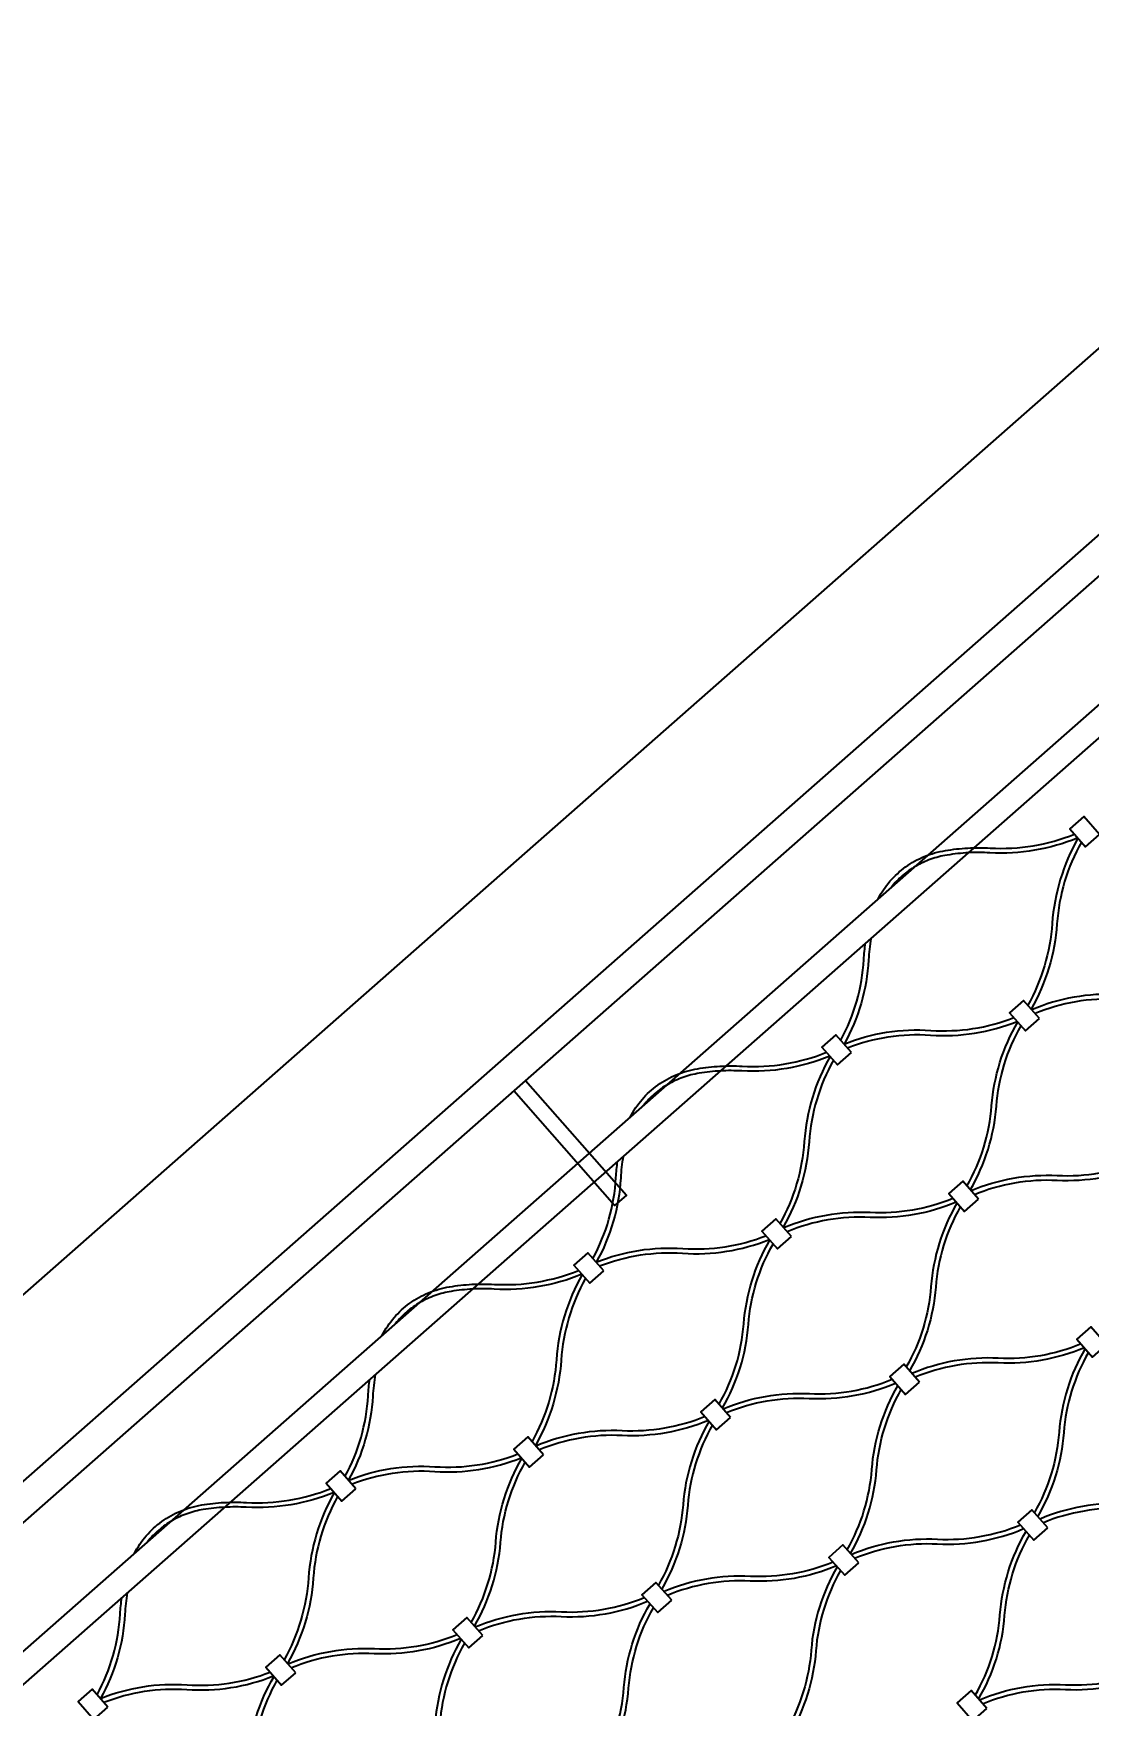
# Model space of a CAD drawing. Header units: millimetres. Extents: x 832728086 to 834530684, y 817551485 to 818349469.
# Drawn here: x 834421821 to 834422159, y 817820608 to 817821145 of the extents above; entities that cross this region are included whole.
import ezdxf

# ---------------------------------------------------------------- set-up
doc = ezdxf.new("R2010")
doc.units = ezdxf.units.MM
doc.header["$LTSCALE"] = 100
doc.layers.add('056-Railing-l', color=6, linetype='Continuous', lineweight=25)
doc.layers.add('DLN0401_', color=7, linetype='Continuous')
doc.layers.add('mesh- l', color=8, linetype='Continuous')
doc.styles.get("Standard").update_dxf_attribs({"font": 'swiss.ttf'})

msp = doc.modelspace()

# ---------------------------------------------------------------- linework, layer by layer
at = {"layer": '056-Railing-l', "elevation": 0.0052}
msp.add_lwpolyline([(834422474.0604, 817821244.6353), (834421479.4046, 817820369.2637, -0.41421356), (834421472.3479, 817820369.7138), (834421442.7229, 817820403.3757, -0.41421356), (834421443.173, 817820410.4324), (834422437.8288, 817821285.804)], format="xyb", dxfattribs=at)
msp.add_lwpolyline([(834422471.2072, 817821255.4454), (834421469.0446, 817820373.4672)], dxfattribs=at)
at = {"layer": '056-Railing-l'}
for points in [[(834421498.0529, 817820344.2848), (834422496.4648, 817821222.962)], [(834421503.3382, 817820338.2793), (834422501.7501, 817821216.9565)], [(834421978.6551, 817820808.5463), (834422011.0134, 817820771.7786), (834422007.26, 817820768.4753), (834421974.9017, 817820805.243)]]:
    msp.add_lwpolyline(points, dxfattribs=at)
at = {"layer": 'mesh- l'}
for points in [[(834422162.9071, 817820887.535), (834422157.8429, 817820893.2893), (834422153.3388, 817820889.3253), (834422158.403, 817820883.5711)], [(834422143.5949, 817820828.4701), (834422138.5307, 817820834.2243), (834422134.0266, 817820830.2604), (834422139.0908, 817820824.5061)], [(834422143.5949, 817820828.4701), (834422138.5307, 817820834.2243), (834422134.0266, 817820830.2604), (834422139.0908, 817820824.5061)], [(834422083.3344, 817820817.5051), (834422078.2703, 817820823.2594), (834422073.7662, 817820819.2954), (834422078.8303, 817820813.5412)], [(834422124.0652, 817820770.4382), (834422119.001, 817820776.1924), (834422114.4969, 817820772.2285), (834422119.561, 817820766.4742)], [(834422064.0222, 817820758.4402), (834422058.958, 817820764.1944), (834422054.4539, 817820760.2305), (834422059.5181, 817820754.4762)], [(834422064.0222, 817820758.4402), (834422058.958, 817820764.1944), (834422054.4539, 817820760.2305), (834422059.5181, 817820754.4762)], [(834422003.7617, 817820747.4752), (834421998.6976, 817820753.2295), (834421994.1935, 817820749.2655), (834421999.2576, 817820743.5113)], [(834422165.1857, 817820723.7143), (834422160.1215, 817820729.4686), (834422155.6174, 817820725.5046), (834422160.6816, 817820719.7504)], [(834422165.1857, 817820723.7143), (834422160.1215, 817820729.4686), (834422155.6174, 817820725.5046), (834422160.6816, 817820719.7504)], [(834422105.1427, 817820711.7163), (834422100.0786, 817820717.4705), (834422095.5744, 817820713.5066), (834422100.6386, 817820707.7523)], [(834422105.1427, 817820711.7163), (834422100.0786, 817820717.4705), (834422095.5744, 817820713.5066), (834422100.6386, 817820707.7523)], [(834422044.4925, 817820700.4083), (834422039.4283, 817820706.1625), (834422034.9242, 817820702.1986), (834422039.9884, 817820696.4443)], [(834421984.4495, 817820688.4103), (834421979.3854, 817820694.1645), (834421974.8812, 817820690.2006), (834421979.9454, 817820684.4463)], [(834421984.4495, 817820688.4103), (834421979.3854, 817820694.1645), (834421974.8812, 817820690.2006), (834421979.9454, 817820684.4463)], [(834421924.1891, 817820677.4453), (834421919.1249, 817820683.1995), (834421914.6208, 817820679.2356), (834421919.685, 817820673.4813)], [(834422146.2632, 817820664.9924), (834422141.1991, 817820670.7466), (834422136.695, 817820666.7827), (834422141.7591, 817820661.0285)], [(834422085.613, 817820653.6844), (834422080.5488, 817820659.4386), (834422076.0447, 817820655.4747), (834422081.1089, 817820649.7204)], [(834422025.57, 817820641.6864), (834422020.5059, 817820647.4406), (834422016.0018, 817820643.4767), (834422021.0659, 817820637.7224)], [(834422025.57, 817820641.6864), (834422020.5059, 817820647.4406), (834422016.0018, 817820643.4767), (834422021.0659, 817820637.7224)], [(834421964.9198, 817820630.3784), (834421959.8557, 817820636.1326), (834421955.3515, 817820632.1687), (834421960.4157, 817820626.4144)], [(834421904.8768, 817820618.3804), (834421899.8127, 817820624.1346), (834421895.3086, 817820620.1706), (834421900.3727, 817820614.4164)], [(834421904.8768, 817820618.3804), (834421899.8127, 817820624.1346), (834421895.3086, 817820620.1706), (834421900.3727, 817820614.4164)], [(834421844.6164, 817820607.4154), (834421839.5522, 817820613.1696), (834421835.0481, 817820609.2057), (834421840.1123, 817820603.4514)], [(834422126.7335, 817820606.9605), (834422121.6694, 817820612.7148), (834422117.1653, 817820608.7508), (834422122.2294, 817820602.9966)]]:
    msp.add_lwpolyline(points, close=True, dxfattribs=at)
for points in [[(834422091.8172, 817820866.8419, -0.05860139), (834422095.6243, 817820872.4898, -0.05917135), (834422100.6424, 817820877.094, -0.02930836), (834422103.5388, 817820878.9327, -0.02849228), (834422106.6282, 817820880.4252, -0.02885387), (834422109.973, 817820881.5911, -0.02749601), (834422113.4283, 817820882.3736, -0.0280161), (834422120.588, 817820883.1768, -0.02801983), (834422127.7925, 817820883.1744, 0.05502888), (834422141.5544, 817820883.9127, 0.05501523), (834422154.8239, 817820887.6347)], [(834422155.898, 817820886.4173, -0.05606931), (834422142.0704, 817820882.4445, -0.05608344), (834422127.7057, 817820881.6436, 0.02749376), (834422120.8047, 817820881.6531, 0.02749016), (834422113.9443, 817820880.9053, 0.04356081), (834422108.7496, 817820879.5756, 0.04700524), (834422103.8821, 817820877.3338, 0.04659424), (834422099.6603, 817820874.3283, 0.04734182), (834422096.0741, 817820870.5883)], [(834422155.9841, 817820886.3196, 0.05606721), (834422150.3036, 817820873.1011, 0.05608013), (834422147.7021, 817820858.9509, -0.05502564), (834422145.2385, 817820845.391, -0.05501314), (834422139.877, 817820832.6946)], [(834422157.0567, 817820885.1008, 0.05501314), (834422151.6952, 817820872.4045, 0.05502564), (834422149.2316, 817820858.8445, -0.05608013), (834422146.6301, 817820844.6943, -0.05606721), (834422140.9496, 817820831.4759)], [(834422079.8414, 817820821.4711, 0.05599537), (834422084.9908, 817820834.0226, 0.05505305), (834422087.2524, 817820847.4023, -0.01031828), (834422087.4571, 817820850.0179, -0.01035536), (834422087.7697, 817820852.6228)], [(834422089.5528, 817820854.1921, 0.01408953), (834422089.0615, 817820850.7483, 0.01402125), (834422088.7644, 817820847.2822, -0.05610981), (834422086.3742, 817820833.3208, -0.05708383), (834422080.9156, 817820820.2536)], [(834422195.4194, 817820840.7246, -0.05541212), (834422182.3881, 817820836.966, -0.05509445), (834422168.849, 817820836.1523, 0.0561917), (834422154.7175, 817820835.2721, 0.05650781), (834422141.1402, 817820831.2593)], [(834422196.4863, 817820839.5124, -0.05643381), (834422182.922, 817820835.5118, -0.05608633), (834422168.8061, 817820834.6355, 0.05520174), (834422155.2513, 817820833.818, 0.05548959), (834422142.2068, 817820830.0473)], [(834422080.9156, 817820820.2536, -0.05708602), (834422094.5652, 817820824.0253, -0.05611313), (834422108.716, 817820824.6403, 0.0550563), (834422122.2737, 817820825.201, 0.05599755), (834422135.3728, 817820828.7307)], [(834422081.9882, 817820819.0348, -0.05599755), (834422095.0873, 817820822.5645, -0.0550563), (834422108.645, 817820823.1252, 0.05611313), (834422122.7959, 817820823.7402, 0.05708602), (834422136.4455, 817820827.5119)], [(834422120.3508, 817820774.6587, 0.05541212), (834422125.7348, 817820787.1068, 0.05509445), (834422128.2621, 817820800.4328, -0.0561917), (834422130.9307, 817820814.3379, -0.05650781), (834422136.6361, 817820827.2953)], [(834422121.4177, 817820773.4464, 0.05643381), (834422127.1093, 817820786.3925, 0.05608633), (834422129.772, 817820800.2826, -0.05520174), (834422132.3051, 817820813.6237, -0.05548959), (834422137.7027, 817820826.0834)], [(834422012.2446, 817820796.812, -0.05860139), (834422016.0516, 817820802.4599, -0.05917135), (834422021.0697, 817820807.0641, -0.02930836), (834422023.9661, 817820808.9028, -0.02849228), (834422027.0555, 817820810.3953, -0.02885387), (834422030.4004, 817820811.5611, -0.02749601), (834422033.8556, 817820812.3437, -0.0280161), (834422041.0153, 817820813.1469, -0.02801983), (834422048.2199, 817820813.1445, 0.05502888), (834422061.9817, 817820813.8828, 0.05501523), (834422075.2512, 817820817.6048)], [(834422076.3254, 817820816.3873, -0.05606931), (834422062.4977, 817820812.4146, -0.05608344), (834422048.1331, 817820811.6137, 0.02749376), (834422041.2321, 817820811.6231, 0.02749016), (834422034.3717, 817820810.8754, 0.04356081), (834422029.1769, 817820809.5457, 0.04700524), (834422024.3094, 817820807.3039, 0.04659424), (834422020.0876, 817820804.2984, 0.04734182), (834422016.5015, 817820800.5583)], [(834422076.4114, 817820816.2897, 0.05606721), (834422070.7309, 817820803.0712, 0.05608013), (834422068.1294, 817820788.921, -0.05502564), (834422065.6658, 817820775.3611, -0.05501314), (834422060.3043, 817820762.6647)], [(834422077.4841, 817820815.0709, 0.05501314), (834422072.1225, 817820802.3745, 0.05502564), (834422069.659, 817820788.8146, -0.05608013), (834422067.0574, 817820774.6644, -0.05606721), (834422061.3769, 817820761.4459)], [(834422000.2687, 817820751.4412, 0.05599537), (834422005.4181, 817820763.9926, 0.05505305), (834422007.6797, 817820777.3724, -0.01031828), (834422007.8844, 817820779.988, -0.01035536), (834422008.197, 817820782.5929)], [(834422009.9801, 817820784.1622, 0.01408953), (834422009.4888, 817820780.7183, 0.01402125), (834422009.1918, 817820777.2523, -0.05610981), (834422006.8015, 817820763.2908, -0.05708383), (834422001.3429, 817820750.2237)], [(834422121.6485, 817820773.1842, -0.05643381), (834422135.2128, 817820777.1848, -0.05608633), (834422149.3286, 817820778.0611, 0.05520174), (834422162.8834, 817820778.8786, 0.05548959), (834422175.9279, 817820782.6493)], [(834422122.7153, 817820771.972, -0.05541212), (834422135.7466, 817820775.7306, -0.05509445), (834422149.2857, 817820776.5443, 0.0561917), (834422163.4172, 817820777.4245, 0.05650781), (834422176.9945, 817820781.4373)], [(834422115.8467, 817820770.6947, -0.05541212), (834422102.8154, 817820766.936, -0.05509445), (834422089.2763, 817820766.1224, 0.0561917), (834422075.1448, 817820765.2422, 0.05650781), (834422061.5675, 817820761.2294)], [(834422116.9136, 817820769.4825, -0.05643381), (834422103.3493, 817820765.4819, -0.05608633), (834422089.2334, 817820764.6056, 0.05520174), (834422075.6786, 817820763.7881, 0.05548959), (834422062.6341, 817820760.0174)], [(834422117.1444, 817820769.2203, 0.05643381), (834422111.4528, 817820756.2742, 0.05608633), (834422108.79, 817820742.3841, -0.05520174), (834422106.2569, 817820729.043, -0.05548959), (834422100.8594, 817820716.5833)], [(834422118.2112, 817820768.008, 0.05541212), (834422112.8273, 817820755.5599, 0.05509445), (834422110.3, 817820742.2339, -0.0561917), (834422107.6314, 817820728.3288, -0.05650781), (834422101.926, 817820715.3714)], [(834422001.3429, 817820750.2237, -0.05708602), (834422014.9925, 817820753.9954, -0.05611313), (834422029.1434, 817820754.6104, 0.0550563), (834422042.701, 817820755.1711, 0.05599755), (834422055.8002, 817820758.7008)], [(834422002.4155, 817820749.0049, -0.05599755), (834422015.5147, 817820752.5346, -0.0550563), (834422029.0723, 817820753.0953, 0.05611313), (834422043.2232, 817820753.7103, 0.05708602), (834422056.8728, 817820757.482)], [(834422040.7782, 817820704.6287, 0.05541212), (834422046.1621, 817820717.0769, 0.05509445), (834422048.6894, 817820730.4028, -0.0561917), (834422051.358, 817820744.308, -0.05650781), (834422057.0634, 817820757.2654)], [(834422041.845, 817820703.4165, 0.05643381), (834422047.5366, 817820716.3626, 0.05608633), (834422050.1994, 817820730.2527, -0.05520174), (834422052.7325, 817820743.5938, -0.05548959), (834422058.13, 817820756.0535)], [(834421932.6719, 817820726.782, -0.05860139), (834421936.4789, 817820732.43, -0.05917135), (834421941.497, 817820737.0342, -0.02930836), (834421944.3934, 817820738.8728, -0.02849228), (834421947.4828, 817820740.3654, -0.02885387), (834421950.8277, 817820741.5312, -0.02749601), (834421954.283, 817820742.3137, -0.0280161), (834421961.4426, 817820743.1169, -0.02801983), (834421968.6472, 817820743.1146, 0.05502888), (834421982.409, 817820743.8529, 0.05501523), (834421995.6785, 817820747.5749)], [(834421996.7527, 817820746.3574, -0.05606931), (834421982.925, 817820742.3847, -0.05608344), (834421968.5604, 817820741.5837, 0.02749376), (834421961.6594, 817820741.5932, 0.02749016), (834421954.799, 817820740.8455, 0.04356081), (834421949.6042, 817820739.5158, 0.04700524), (834421944.7367, 817820737.274, 0.04659424), (834421940.5149, 817820734.2685, 0.04734182), (834421936.9288, 817820730.5284)], [(834421996.8388, 817820746.2597, 0.05606721), (834421991.1582, 817820733.0413, 0.05608013), (834421988.5567, 817820718.8911, -0.05502564), (834421986.0932, 817820705.3311, -0.05501314), (834421980.7316, 817820692.6348)], [(834421997.9114, 817820745.041, 0.05501314), (834421992.5498, 817820732.3446, 0.05502564), (834421990.0863, 817820718.7847, -0.05608013), (834421987.4848, 817820704.6345, -0.05606721), (834421981.8042, 817820691.416)], [(834422156.9673, 817820723.9708, -0.05541212), (834422143.9359, 817820720.2122, -0.05509445), (834422130.3969, 817820719.3985, 0.0561917), (834422116.2653, 817820718.5183, 0.05650781), (834422102.688, 817820714.5055)], [(834422158.0341, 817820722.7586, -0.05643381), (834422144.4698, 817820718.758, -0.05608633), (834422130.354, 817820717.8817, 0.05520174), (834422116.7991, 817820717.0642, 0.05548959), (834422103.7546, 817820713.2935)], [(834422158.2649, 817820722.4964, 0.05643381), (834422152.5733, 817820709.5503, 0.05608633), (834422149.9105, 817820695.6602, -0.05520174), (834422147.3774, 817820682.3191, -0.05548959), (834422141.9799, 817820669.8594)], [(834422159.3317, 817820721.2841, 0.05541212), (834422153.9478, 817820708.836, 0.05509445), (834422151.4205, 817820695.51, -0.0561917), (834422148.7519, 817820681.6049, -0.05650781), (834422143.0465, 817820668.6475)], [(834421920.6961, 817820681.4112, 0.05599537), (834421925.8454, 817820693.9627, 0.05505305), (834421928.1071, 817820707.3425, -0.01031828), (834421928.3117, 817820709.9581, -0.01035536), (834421928.6244, 817820712.563)], [(834421930.4075, 817820714.1323, 0.01408953), (834421929.9161, 817820710.6884, 0.01402125), (834421929.6191, 817820707.2224, -0.05610981), (834421927.2289, 817820693.2609, -0.05708383), (834421921.7702, 817820680.1938)], [(834422042.0758, 817820703.1543, -0.05643381), (834422055.6401, 817820707.1549, -0.05608633), (834422069.7559, 817820708.0312, 0.05520174), (834422083.3108, 817820708.8487, 0.05548959), (834422096.3553, 817820712.6194)], [(834422043.1426, 817820701.9421, -0.05541212), (834422056.174, 817820705.7007, -0.05509445), (834422069.713, 817820706.5144, 0.0561917), (834422083.8446, 817820707.3946, 0.05650781), (834422097.4219, 817820711.4074)], [(834422081.8987, 817820657.9049, 0.05541212), (834422087.2826, 817820670.353, 0.05509445), (834422089.8099, 817820683.679, -0.0561917), (834422092.4785, 817820697.5841, -0.05650781), (834422098.1839, 817820710.5415)], [(834422082.9655, 817820656.6926, 0.05643381), (834422088.6571, 817820669.6387, 0.05608633), (834422091.3199, 817820683.5288, -0.05520174), (834422093.853, 817820696.8699, -0.05548959), (834422099.2505, 817820709.3296)], [(834422036.2741, 817820700.6648, -0.05541212), (834422023.2427, 817820696.9061, -0.05509445), (834422009.7037, 817820696.0925, 0.0561917), (834421995.5721, 817820695.2122, 0.05650781), (834421981.9948, 817820691.1994)], [(834422037.3409, 817820699.4526, -0.05643381), (834422023.7766, 817820695.452, -0.05608633), (834422009.6608, 817820694.5757, 0.05520174), (834421996.1059, 817820693.7582, 0.05548959), (834421983.0614, 817820689.9875)], [(834422037.5717, 817820699.1903, 0.05643381), (834422031.8801, 817820686.2443, 0.05608633), (834422029.2173, 817820672.3542, -0.05520174), (834422026.6842, 817820659.0131, -0.05548959), (834422021.2867, 817820646.5534)], [(834422038.6385, 817820697.9781, 0.05541212), (834422033.2546, 817820685.53, 0.05509445), (834422030.7273, 817820672.204, -0.0561917), (834422028.0587, 817820658.2989, -0.05650781), (834422022.3533, 817820645.3415)], [(834421921.7702, 817820680.1938, -0.05708602), (834421935.4198, 817820683.9655, -0.05611313), (834421949.5707, 817820684.5805, 0.0550563), (834421963.1283, 817820685.1411, 0.05599755), (834421976.2275, 817820688.6709)], [(834421922.8428, 817820678.975, -0.05599755), (834421935.942, 817820682.5047, -0.0550563), (834421949.4996, 817820683.0654, 0.05611313), (834421963.6505, 817820683.6804, 0.05708602), (834421977.3001, 817820687.4521)], [(834421961.2055, 817820634.5988, 0.05541212), (834421966.5894, 817820647.047, 0.05509445), (834421969.1167, 817820660.3729, -0.0561917), (834421971.7853, 817820674.2781, -0.05650781), (834421977.4907, 817820687.2355)], [(834421962.2723, 817820633.3866, 0.05643381), (834421967.9639, 817820646.3326, 0.05608633), (834421970.6267, 817820660.2228, -0.05520174), (834421973.1598, 817820673.5639, -0.05548959), (834421978.5573, 817820686.0235)], [(834421853.0992, 817820656.7521, -0.05860139), (834421856.9062, 817820662.4, -0.05917135), (834421861.9243, 817820667.0043, -0.02930836), (834421864.8207, 817820668.8429, -0.02849228), (834421867.9101, 817820670.3354, -0.02885387), (834421871.255, 817820671.5013, -0.02749601), (834421874.7103, 817820672.2838, -0.0280161), (834421881.8699, 817820673.087, -0.02801983), (834421889.0745, 817820673.0847, 0.05502888), (834421902.8363, 817820673.823, 0.05501523), (834421916.1059, 817820677.545)], [(834421917.18, 817820676.3275, -0.05606931), (834421903.3524, 817820672.3548, -0.05608344), (834421888.9877, 817820671.5538, 0.02749376), (834421882.0867, 817820671.5633, 0.02749016), (834421875.2263, 817820670.8156, 0.04356081), (834421870.0315, 817820669.4858, 0.04700524), (834421865.164, 817820667.244, 0.04659424), (834421860.9423, 817820664.2386, 0.04734182), (834421857.3561, 817820660.4985)], [(834421917.2661, 817820676.2298, 0.05606721), (834421911.5856, 817820663.0114, 0.05608013), (834421908.984, 817820648.8612, -0.05502564), (834421906.5205, 817820635.3012, -0.05501314), (834421901.1589, 817820622.6049)], [(834421918.3387, 817820675.011, 0.05501314), (834421912.9772, 817820662.3147, 0.05502564), (834421910.5136, 817820648.7547, -0.05608013), (834421907.9121, 817820634.6046, -0.05606721), (834421902.2316, 817820621.3861)], [(834422198.0878, 817820677.2469, -0.05541212), (834422185.0565, 817820673.4883, -0.05509445), (834422171.5174, 817820672.6746, 0.0561917), (834422157.3859, 817820671.7944, 0.05650781), (834422143.8086, 817820667.7816)], [(834422199.1546, 817820676.0347, -0.05643381), (834422185.5903, 817820672.0341, -0.05608633), (834422171.4745, 817820671.1578, 0.05520174), (834422157.9197, 817820670.3403, 0.05548959), (834422144.8752, 817820666.5696)], [(834422083.1963, 817820656.4304, -0.05643381), (834422096.7606, 817820660.431, -0.05608633), (834422110.8765, 817820661.3073, 0.05520174), (834422124.4313, 817820662.1248, 0.05548959), (834422137.4758, 817820665.8955)], [(834422084.2632, 817820655.2182, -0.05541212), (834422097.2945, 817820658.9768, -0.05509445), (834422110.8336, 817820659.7905, 0.0561917), (834422124.9651, 817820660.6707, 0.05650781), (834422138.5424, 817820664.6835)], [(834422123.0192, 817820611.181, 0.05541212), (834422128.4031, 817820623.6291, 0.05509445), (834422130.9304, 817820636.9551, -0.0561917), (834422133.5991, 817820650.8602, -0.05650781), (834422139.3044, 817820663.8176)], [(834422124.0861, 817820609.9687, 0.05643381), (834422129.7777, 817820622.9148, 0.05608633), (834422132.4404, 817820636.8049, -0.05520174), (834422134.9735, 817820650.146, -0.05548959), (834422140.371, 817820662.6057)], [(834422077.3946, 817820653.9409, -0.05541212), (834422064.3633, 817820650.1822, -0.05509445), (834422050.8242, 817820649.3686, 0.0561917), (834422036.6927, 817820648.4884, 0.05650781), (834422023.1154, 817820644.4756)], [(834422078.4614, 817820652.7287, -0.05643381), (834422064.8971, 817820648.7281, -0.05608633), (834422050.7813, 817820647.8518, 0.05520174), (834422037.2265, 817820647.0343, 0.05548959), (834422024.182, 817820643.2636)], [(834422078.6922, 817820652.4665, 0.05643381), (834422073.0006, 817820639.5204, 0.05608633), (834422070.3379, 817820625.6303, -0.05520174), (834422067.8048, 817820612.2892, -0.05548959), (834422062.4072, 817820599.8295)], [(834422079.759, 817820651.2542, 0.05541212), (834422074.3751, 817820638.8061, 0.05509445), (834422071.8478, 817820625.4801, -0.0561917), (834422069.1792, 817820611.575, -0.05650781), (834422063.4738, 817820598.6176)], [(834421841.1234, 817820611.3813, 0.05599537), (834421846.2728, 817820623.9328, 0.05505305), (834421848.5344, 817820637.3126, -0.01031828), (834421848.7391, 817820639.9282, -0.01035536), (834421849.0517, 817820642.5331)], [(834421850.8348, 817820644.1024, 0.01408953), (834421850.3435, 817820640.6585, 0.01402125), (834421850.0464, 817820637.1925, -0.05610981), (834421847.6562, 817820623.231, -0.05708383), (834421842.1975, 817820610.1639)], [(834421962.5031, 817820633.1244, -0.05643381), (834421976.0674, 817820637.125, -0.05608633), (834421990.1833, 817820638.0013, 0.05520174), (834422003.7381, 817820638.8187, 0.05548959), (834422016.7826, 817820642.5894)], [(834421963.57, 817820631.9122, -0.05541212), (834421976.6013, 817820635.6708, -0.05509445), (834421990.1404, 817820636.4844, 0.0561917), (834422004.2719, 817820637.3647, 0.05650781), (834422017.8492, 817820641.3775)], [(834422002.326, 817820587.8749, 0.05541212), (834422007.7099, 817820600.3231, 0.05509445), (834422010.2372, 817820613.649, -0.0561917), (834422012.9059, 817820627.5542, -0.05650781), (834422018.6112, 817820640.5116)], [(834422003.3929, 817820586.6627, 0.05643381), (834422009.0845, 817820599.6088, 0.05608633), (834422011.7472, 817820613.4989, -0.05520174), (834422014.2803, 817820626.84, -0.05548959), (834422019.6778, 817820639.2997)], [(834421956.7014, 817820630.6349, -0.05541212), (834421943.6701, 817820626.8762, -0.05509445), (834421930.131, 817820626.0626, 0.0561917), (834421915.9995, 817820625.1823, 0.05650781), (834421902.4222, 817820621.1695)], [(834421957.7682, 817820629.4226, -0.05643381), (834421944.2039, 817820625.4221, -0.05608633), (834421930.0881, 817820624.5458, 0.05520174), (834421916.5333, 817820623.7283, 0.05548959), (834421903.4888, 817820619.9576)], [(834421957.999, 817820629.1604, 0.05643381), (834421952.3074, 817820616.2144, 0.05608633), (834421949.6447, 817820602.3243, -0.05520174), (834421947.1116, 817820588.9832, -0.05548959), (834421941.714, 817820576.5235)], [(834421959.0659, 817820627.9482, 0.05541212), (834421953.6819, 817820615.5001, 0.05509445), (834421951.1546, 817820602.1741, -0.0561917), (834421948.486, 817820588.269, -0.05650781), (834421942.7806, 817820575.3115)], [(834421842.1975, 817820610.1639, -0.05708602), (834421855.8471, 817820613.9355, -0.05611313), (834421869.998, 817820614.5506, 0.0550563), (834421883.5557, 817820615.1112, 0.05599755), (834421896.6548, 817820618.6409)], [(834421843.2701, 817820608.9451, -0.05599755), (834421856.3693, 817820612.4748, -0.0550563), (834421869.9269, 817820613.0354, 0.05611313), (834421884.0778, 817820613.6505, 0.05708602), (834421897.7274, 817820617.4221)], [(834421881.6328, 817820564.5689, 0.05541212), (834421887.0167, 817820577.017, 0.05509445), (834421889.544, 817820590.343, -0.0561917), (834421892.2127, 817820604.2482, -0.05650781), (834421897.918, 817820617.2056)], [(834421882.6997, 817820563.3567, 0.05643381), (834421888.3913, 817820576.3027, 0.05608633), (834421891.054, 817820590.1929, -0.05520174), (834421893.5871, 817820603.5339, -0.05548959), (834421898.9846, 817820615.9936)], [(834422124.3168, 817820609.7065, -0.05643381), (834422137.8811, 817820613.7071, -0.05608633), (834422151.997, 817820614.5834, 0.05520174), (834422165.5518, 817820615.4009, 0.05548959), (834422178.5963, 817820619.1716)], [(834422125.3837, 817820608.4943, -0.05541212), (834422138.415, 817820612.253, -0.05509445), (834422151.9541, 817820613.0666, 0.0561917), (834422166.0856, 817820613.9468, 0.05650781), (834422179.6629, 817820617.9596)]]:
    msp.add_lwpolyline(points, format="xyb", dxfattribs=at)
for points in [[(834422141.1991, 817820670.7466), (834422136.695, 817820666.7827)], [(834422146.2632, 817820664.9924), (834422141.1991, 817820670.7466)], [(834422136.695, 817820666.7827), (834422141.7591, 817820661.0285)], [(834422141.7591, 817820661.0285), (834422146.2632, 817820664.9924)]]:
    msp.add_lwpolyline(points, dxfattribs=at)

# ---------------------------------------------------------------- texts
at = {"layer": 'DLN0401_'}
for s, p in [('GAP NOT EXCEED 100 mm', (834420345.5116, 817820406.9863)), ('METAL BALUSTRADE', (834420595.1137, 817820123.3717))]:
    msp.add_text(s, height=150, rotation=41.350197, dxfattribs=at).set_placement(p)

doc.saveas('drawing.dxf')
